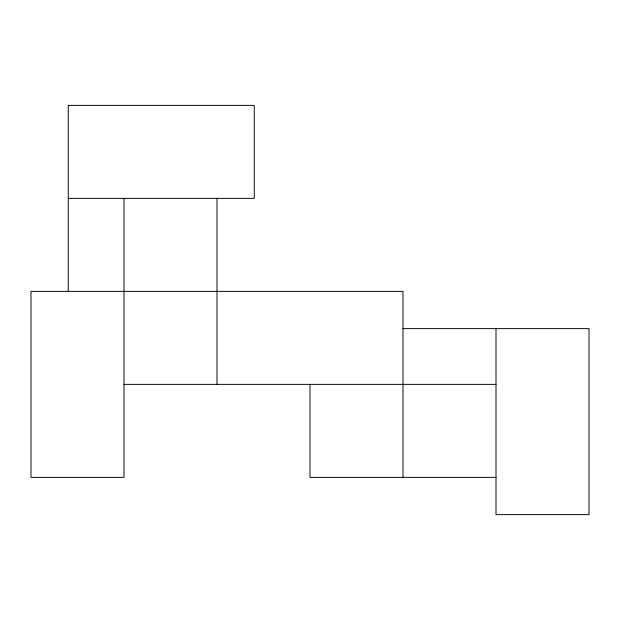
<?xml version="1.0" encoding="UTF-8"?>
<svg xmlns="http://www.w3.org/2000/svg" width="620" height="620" viewBox="0 0 620 620"><rect width="100%" height="100%" fill="white"/><g stroke="black" fill="none" stroke-linecap="round" stroke-linejoin="round"><path stroke-width="0.93" d="M68.262 198.369L254.262 198.369L254.262 105.369L68.262 105.369L68.262 291.369M403 328.631L589 328.631L589 514.631L496 514.631L496 328.631M124 384.369L496 384.369M496 477.369L310 477.369L310 384.369M403 477.369L403 291.369L31 291.369L31 477.369L124 477.369L124 198.369M217 198.369L217 384.369"/></g></svg>
